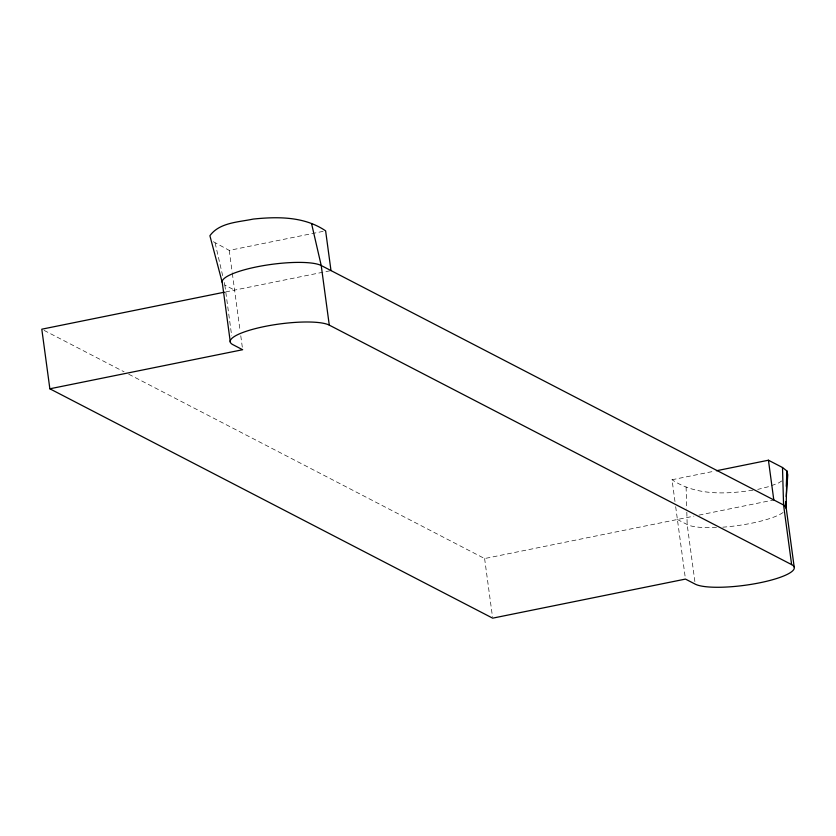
<?xml version="1.0" encoding="UTF-8"?>
<svg xmlns="http://www.w3.org/2000/svg" width="836" height="836" viewBox="0 0 836 836"><rect width="100%" height="100%" fill="white"/><g stroke="black" fill="none" stroke-linecap="round" stroke-linejoin="round"><path stroke-width="0.63" stroke-dasharray="4.18 3.13" d="M781.827 480.93L778.703 482.905L769.413 486.468L757.74 489.415M213.389 241.719L229.221 250.392L323.083 231.363M225.657 291.931L330.993 270.592M674.976 501.537L672.029 479.749L713.892 471.274M128.744 374.225L484.608 558.553L693.89 516.146M698.969 515.112L773.802 499.949M752.912 490.178C725.878 494.316 695.792 495.685 672.029 479.749M224.247 282.516L224.832 285.066L234.592 290.123M677.4 519.49L687.171 524.548A51.32 11.014 -7.7 0 0 716.442 527.537M44.12 330.398L124.104 371.821M215.155 243.109L223.066 277.437M694.883 581.605L687.171 524.548L686.732 509.03M675.676 506.668L685.29 577.822M484.608 558.553L492.498 616.884M229.221 250.392L232.168 272.181M232.345 273.456L240.078 330.701M240.768 335.769L242.315 347.191M224.832 285.066L231.687 335.79M686.095 487.043L686.69 507.734M783.071 512.499A51.32 11.014 -7.7 0 1 722.785 527.171"/><path stroke-width="1.25" d="M794.2 567.121L786.143 507.525L786.916 470.981L782.496 467.502L768.43 460.218L716.431 470.752M785.412 506.71L785.631 501.6M786.279 486.291L786.916 470.981L787.763 474.879L786.237 496.532M785.432 507.985L785.882 501.621M224.382 292.192L41.8 329.196L49.857 388.792L492.665 618.159L685.468 579.087L695.228 584.145A51.32 11.014 -7.7 0 0 759.705 582.807A51.32 11.014 -7.7 0 0 791.629 564.613L783.572 505.007L782.496 467.502M49.857 388.792L242.649 349.72L232.889 344.662A51.32 11.014 -7.7 0 1 264.803 326.458A51.32 11.014 -7.7 0 1 329.279 325.131L791.629 564.613M330.993 270.592L325.622 230.851C304.388 216.357 277.719 216.524 253.183 219.084C238.521 222.188 219.419 222.48 209.899 235.721L222.261 282.547L230.318 342.143M311.556 223.567L321.223 265.524L329.279 325.131M768.43 460.218L773.802 499.949M786.143 507.525A51.32 11.014 -7.7 0 0 783.572 505.007L321.223 265.524A51.32 11.014 -7.7 0 0 263.173 265.66A51.32 11.014 -7.7 0 0 222.261 282.547"/></g></svg>
